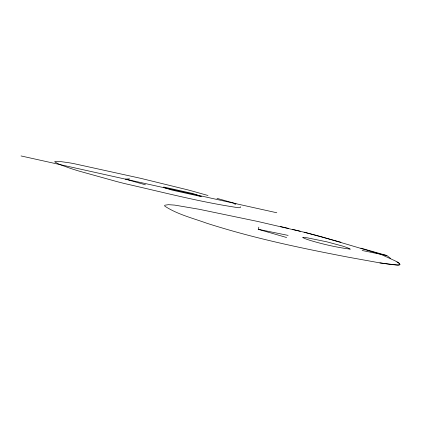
<?xml version="1.0" encoding="UTF-8"?>
<svg xmlns="http://www.w3.org/2000/svg" width="421" height="421" viewBox="0 0 421 421"><rect width="100%" height="100%" fill="white"/><g stroke="black" fill="none" stroke-linecap="round" stroke-linejoin="round"><path stroke-width="0.63" d="M286.627 237.518L258.236 229.308L258.868 227.13M234.886 204.595L235.949 203.685L216.968 198.359M163.764 187.124L165.1 187.945L171.158 189.824A9.694 0.547 14.4 0 0 172.973 190.324L200.985 196.528A9.099 0.505 14.5 0 0 201.333 196.512L193.639 193.776A9.057 0.5 14.5 0 0 191.897 193.297L164.216 187.135A9.651 0.542 14.4 0 0 163.764 187.124M129.568 178.862L125.369 179.12L145.498 184.824M379.889 262.888L391.435 264.593L398.092 265.041A67.855 4.926 15.2 0 0 399.908 264.499L398.671 262.899L394.956 260.746L380.652 254.263L321.844 236.865A66.292 4.715 15.1 0 0 304.957 232.418L257.836 221.483L199.222 209.284L174.652 205.101L168.4 204.68L164.906 205.216A75.264 5.878 14.7 0 0 164.9 206.222C177.588 214.457 192.792 218.162 206.927 223.288A76.943 6.131 14.8 0 0 218.615 226.908C256.294 238.339 294.8 246.738 333.416 254.295A368.159 21.724 14.1 0 0 349.104 257.336L379.889 262.888L397.192 265.056A68.276 4.957 15.2 0 0 399.95 264.309L399.04 263.172L396.992 261.846M258.236 229.308L288.132 235.402M362.134 250.49L386.841 255.526L390.725 258.51M21.05 155.944L276.802 212.763M280.386 226.519L288.559 228.419M292.511 229.356L300.247 231.24M304.073 232.192L340.915 242.259M360.855 248.132L386.841 255.526M208 195.502L193.744 191.481A62.282 3.484 14.4 0 0 187.508 189.792L140.667 178.32L73.596 163.574A53.335 3.042 14.1 0 0 68.834 162.727L60.103 161.522L55.177 161.417A62.755 3.636 14.1 0 0 54.888 162.022L59.803 164.553L70.754 168.489A63.103 3.678 14.1 0 0 78.959 171.063L116.664 181.54A54.904 3.247 14.2 0 0 125.074 183.677C162.743 192.171 200.28 202.101 238.496 207.721A62.782 3.542 14.4 0 0 239.891 207.658L240.517 207.348L240.244 206.743M350.13 249.111C336.916 247.453 323.417 244.333 310.509 240.517A17.493 1.263 15.1 0 1 306.977 239.339A17.114 1.237 15.1 0 1 305.293 238.718A17.493 1.263 15.1 0 1 303.667 238.023L302.72 237.302L307.63 237.886L326.912 241.849L342.368 246.011A18.808 1.337 15.2 0 1 348.304 248.116L350.13 249.111"/></g></svg>
